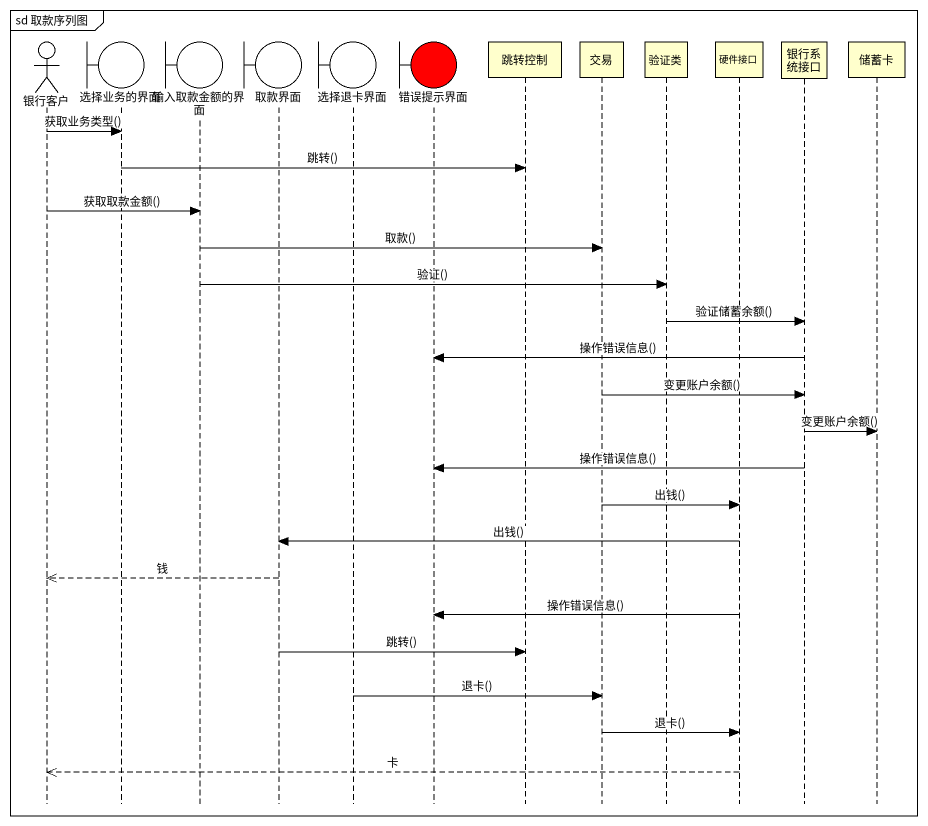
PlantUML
@startuml
mainframe sd 取款序列图
hide footbox
actor 银行客户
boundary 选择业务的界面
boundary 输入取款金额的界面
boundary 取款界面
boundary 选择退卡界面
boundary 错误提示界面 #FF0000
participant 跳转控制
participant 交易
participant 验证类
participant 硬件接口
participant 银行系统接口
participant 储蓄卡

银行客户 -> 选择业务的界面 : 获取业务类型()
选择业务的界面 -> 跳转控制 : 跳转()
银行客户 -> 输入取款金额的界面 : 获取取款金额()
输入取款金额的界面 -> 交易 : 取款()
输入取款金额的界面 -> 验证类 : 验证()
验证类 -> 银行系统接口 : 验证储蓄余额()
银行系统接口 -> 错误提示界面 : 操作错误信息()
交易 -> 银行系统接口 : 变更账户余额()
银行系统接口 -> 储蓄卡 : 变更账户余额()
银行系统接口 -> 错误提示界面 : 操作错误信息()
交易 -> 硬件接口 : 出钱()
硬件接口 -> 取款界面 : 出钱()
取款界面 -->> 银行客户 : 钱
硬件接口 -> 错误提示界面 : 操作错误信息()
取款界面 -> 跳转控制 : 跳转()
选择退卡界面 -> 交易 : 退卡()
交易 -> 硬件接口 : 退卡()
硬件接口 -->> 银行客户 : 卡
@enduml
